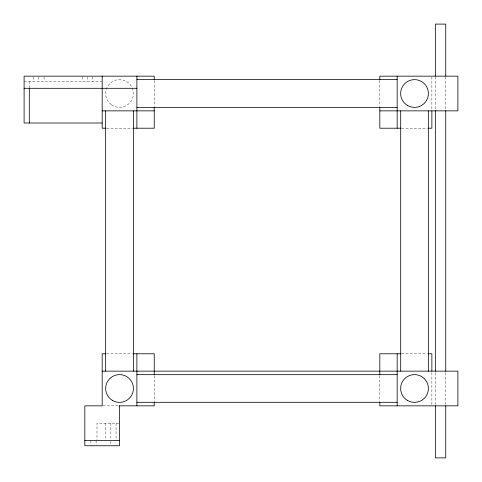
<?xml version="1.0" encoding="UTF-8"?>
<svg xmlns="http://www.w3.org/2000/svg" width="482" height="482" viewBox="0 0 482 482"><rect width="100%" height="100%" fill="white"/><g stroke="black" fill="none" stroke-linecap="round" stroke-linejoin="round"><path stroke-width="0.36" stroke-dasharray="2.41 1.81" d="M24.1 81.362L102.184 81.362M106.612 128.212L132.46 128.212M401.596 128.212L427.444 128.212M106.612 353.788L132.46 353.788M401.596 353.788L427.444 353.788M102.925 405.844L118.427 405.844M118.813 423.196L96.978 423.196L96.978 439.825M445.754 76.807L445.754 109.938M445.754 372.713L445.754 405.091M435.342 76.807L435.342 109.938M435.342 372.713L435.342 405.091M431.872 76.897L431.872 110.119M431.872 372.616L431.872 405.103M379.816 80.584L379.816 106.432M379.816 375.568L379.816 401.416M154.24 80.584L154.24 106.432M154.24 375.568L154.24 401.416M116.066 423.196L116.066 440.548M110.86 423.196L110.86 439.825M110.86 441.289L110.86 445.013M105.654 423.196L105.654 440.548M96.111 440.548L96.111 445.013M92.64 76.897L92.64 81.362M90.905 440.548L90.905 445.013M87.435 76.897L87.435 81.362M82.229 76.897L82.229 81.362M44.055 76.897L44.055 81.362M38.849 76.897L38.849 81.362M33.644 76.897L33.644 81.362M29.306 81.362L29.306 88.302M111.511 104.835A13.882 13.882 0 0 0 133.357 94.797A13.882 13.882 0 0 0 113.74 80.892A13.882 13.882 0 0 0 111.511 104.835"/><path stroke-width="0.72" d="M136.888 79.638L397.168 79.638M24.1 88.302L136.888 88.302M136.888 107.378L397.168 107.378M102.184 110.86L154.24 110.86M379.816 110.86L457.9 110.86L457.9 76.156L379.816 76.156L379.816 79.849M102.184 123.006L24.1 123.006L24.1 76.156L154.24 76.156L154.24 79.849M105.877 128.212L102.184 128.212L102.184 76.156M133.195 128.212L154.24 128.212L154.24 107.167M400.861 128.212L379.816 128.212L379.816 107.167M428.179 128.212L431.872 128.212L431.872 110.86M105.877 353.788L102.184 353.788L102.184 405.844L84.832 405.844L84.832 445.754L119.536 445.754L119.536 405.844M133.195 353.788L154.24 353.788L154.24 374.833M400.861 353.788L379.816 353.788L379.816 374.833M428.179 353.788L431.872 353.788L431.872 371.14M102.184 371.14L457.9 371.14L457.9 405.844L379.816 405.844L379.816 402.151M136.888 374.677L397.168 374.677M136.888 402.307L397.168 402.307M119.168 405.844L154.24 405.844L154.24 402.151M84.832 440.548L119.536 440.548M445.754 76.054L445.754 24.1L435.342 24.1L435.342 76.054M445.754 110.691L445.754 371.206M445.754 405.844L445.754 457.9L435.342 457.9L435.342 405.844M435.342 110.691L435.342 371.206M428.335 110.86L428.335 371.14M400.705 110.86L400.705 371.14M397.168 76.156L397.168 128.212M397.168 353.788L397.168 405.844M136.888 76.156L136.888 128.212M136.888 353.788L136.888 405.844M133.418 110.86L133.418 371.14M105.654 110.86L105.654 371.14M29.306 88.302L29.306 123.006M407.579 105.528A13.882 13.882 0 0 0 428.402 93.508A13.882 13.882 0 0 0 407.579 81.488A13.882 13.882 0 0 0 407.579 105.528M407.579 400.512A13.882 13.882 0 0 0 428.402 388.492A13.882 13.882 0 0 0 407.579 376.472A13.882 13.882 0 0 0 407.579 400.512M112.595 400.512A13.882 13.882 0 0 0 133.418 388.492A13.882 13.882 0 0 0 112.595 376.472A13.882 13.882 0 0 0 112.595 400.512"/></g></svg>
